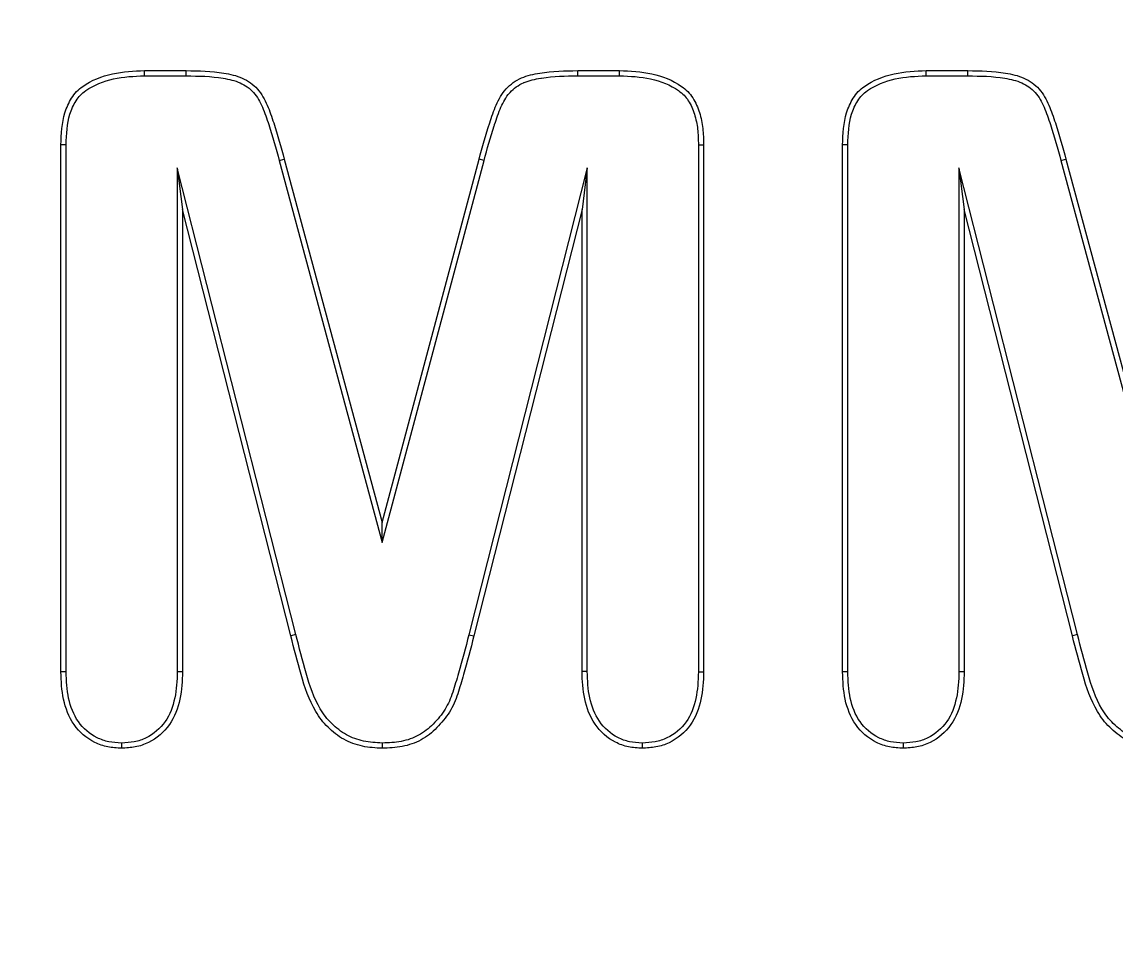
# Model space of a CAD drawing. Header units: millimetres. Extents: x 13 to 608, y 13 to 467.
# Drawn here: x 107.98 to 113.49, y 106.55 to 111.16 of the extents above; entities that cross this region are included whole.
import ezdxf

# ---------------------------------------------------------------- set-up
doc = ezdxf.new("R2010")
doc.units = ezdxf.units.MM
doc.header["$LTSCALE"] = 2.222222
for name, color, linetype, lineweight in [('Dimension (ANSI)', 7, 'Continuous', 9), ('Visible (ANSI)', 7, 'Continuous', 9), ('Visible Narrow (ANSI)', 7, 'Continuous', 9)]:
    doc.layers.add(name, color=color, linetype=linetype, lineweight=lineweight)
doc.styles.add('Note Text (ANSI)', font='arial.ttf')
doc.dimstyles.new('Default - mm (ANSI)', dxfattribs={"dimscale": 2.222222, "dimtxt": 2, "dimasz": 2, "dimexe": 3.175, "dimexo": 1, "dimgap": 0.8, "dimtad": 0, "dimtih": 1, "dimtoh": 1, "dimrnd": 1e-08, "dimzin": 4, "dimdsep": 46, "dimtxsty": 'Note Text (ANSI)', "dimblk": 'Filled-1', "dimcen": 0.09, "dimdle": 10, "dimclrd": 256, "dimclre": 256, "dimclrt": 256, "dimadec": 1, "dimazin": 0, "dimtfac": 1.524, "dimtofl": 0, "dimtmove": 0, "dimatfit": 3, "dimfxl": 1, "dimtolj": 1, "dimtzin": 0, "dimlwd": -1, "dimlwe": -1, "dimarcsym": 0})

# ---------------------------------------------------------------- blocks, each defined once
blk = doc.blocks.new('Filled-1')
at = {"color": 0}
for p, q in [((0, 0), (-1, 0.15)), ((-1, 0.15), (-1, -0.15)), ((-1, 0), (0, 0)), ((-1, -0.15), (0, 0))]:
    blk.add_line(p, q, dxfattribs=at)
at = {"color": 0, "flags": 128}
blk.add_lwpolyline([(-1, -0.15), (0, 0), (-1, 0.15), (-1, -0.15)], dxfattribs=at)
at = {"color": 0}
blk.add_solid([(-1, -0.15), (0, 0), (-1, 0.15), (-1, -0.15)], dxfattribs=at)
blk = doc.blocks.new('*D34')
at = {"layer": 'Defpoints', "color": 0, "transparency": 16777216}
for p in [(170.1942, 133.0437), (57.1942, 81.0437), (139.9513, 81.0437)]:
    blk.add_point(p, dxfattribs=at)
at = {"layer": 'Dimension (ANSI)', "transparency": 16777216}
for p, q in [((167.9719, 133.0437), (132.8958, 133.0437)), ((139.9513, 128.5992), (139.9513, 114.1005)), ((139.9513, 85.4881), (139.9513, 96.7544)), ((59.4164, 81.0437), (147.0069, 81.0437))]:
    blk.add_line(p, q, dxfattribs=at)
at = {"layer": 'Dimension (ANSI)', "transparency": 16777216, "xscale": 4.444444444444445, "yscale": 4.444444444444445, "zscale": 4.444444444444445}
for p, rotation in [((139.9513, 133.0437), 90), ((139.9513, 81.0437), 270)]:
    blk.add_blockref('Filled-1', p, dxfattribs=dict(at, rotation=rotation))
at = {"layer": 'Dimension (ANSI)', "transparency": 16777216, "char_height": 4.44444, "attachment_point": 5, "style": 'Note Text (ANSI)'}
for s, insert in [('\\A1; 52.00', (139.9513, 109.4744)), ('\\A1;[2.05]', (139.9513, 100.8014))]:
    blk.add_mtext(s, dxfattribs=dict(at, insert=insert))
blk = doc.blocks.new('*D35')
at = {"layer": 'Defpoints', "color": 0, "transparency": 16777216}
for p in [(170.1942, 133.0437), (170.1942, 119.7735), (57.1942, 81.0437)]:
    blk.add_point(p, dxfattribs=at)
at = {"layer": 'Dimension (ANSI)', "transparency": 16777216}
for p, q in [((170.1942, 130.8214), (170.1942, 112.718)), ((57.1942, 83.2659), (57.1942, 126.8291)), ((61.6386, 119.7735), (102.5871, 119.7735)), ((165.7497, 119.7735), (126.561, 119.7735))]:
    blk.add_line(p, q, dxfattribs=at)
at = {"layer": 'Dimension (ANSI)', "transparency": 16777216, "xscale": 4.444444444444445, "yscale": 4.444444444444445, "zscale": 4.444444444444445, "rotation": 180}
blk.add_blockref('Filled-1', (57.1942, 119.7735), dxfattribs=at)
at = {"layer": 'Dimension (ANSI)', "transparency": 16777216, "xscale": 4.444444444444445, "yscale": 4.444444444444445, "zscale": 4.444444444444445}
blk.add_blockref('Filled-1', (170.1942, 119.7735), dxfattribs=at)
at = {"layer": 'Dimension (ANSI)', "transparency": 16777216, "attachment_point": 5, "style": 'Note Text (ANSI)'}
for s, insert, char_height in [('\\A1; 113.00', (114.5741, 123.822), 4.444444), ('\\A1;[4.45]', (114.5741, 115.1566), 4.44444)]:
    blk.add_mtext(s, dxfattribs=dict(at, insert=insert, char_height=char_height))

msp = doc.modelspace()

# ---------------------------------------------------------------- linework, layer by layer
at = {"layer": 'Visible (ANSI)'}
for p, q in [((108.6028, 110.9124), (108.8126, 110.9124)), ((108.6031, 110.8862), (108.6028, 110.9124)), ((108.6031, 110.8862), (108.8125, 110.8862)), ((110.7848, 110.9124), (110.9953, 110.9124)), ((110.7849, 110.8862), (110.995, 110.8862)), ((110.995, 110.8862), (110.9953, 110.9124)), ((112.5403, 110.9124), (112.7501, 110.9124)), ((112.5406, 110.8862), (112.5403, 110.9124)), ((112.5406, 110.8862), (112.75, 110.8862)), ((108.1817, 107.8841), (108.1817, 110.5392)), ((108.2079, 110.5388), (108.1817, 110.5392)), ((108.2079, 107.8845), (108.2079, 110.5388)), ((111.3929, 110.5388), (111.4192, 110.5392)), ((111.3929, 110.5388), (111.3929, 107.8845)), ((111.4192, 110.5392), (111.4192, 107.8841)), ((112.1192, 107.8841), (112.1192, 110.5392)), ((112.1454, 110.5388), (112.1192, 110.5392)), ((112.1454, 107.8845), (112.1454, 110.5388)), ((108.7679, 110.4226), (108.7942, 110.2124)), ((108.7679, 110.4226), (108.7679, 107.8865)), ((109.3644, 108.072), (108.7679, 110.4226)), ((109.2815, 110.4593), (109.8006, 108.5361)), ((109.3069, 110.466), (109.8004, 108.6374)), ((109.8004, 108.6374), (110.2878, 110.466)), ((109.8006, 108.5361), (110.3132, 110.4593)), ((110.8329, 110.4226), (110.2364, 108.0717)), ((110.8329, 110.4226), (110.8067, 110.2124)), ((110.8329, 107.8865), (110.8329, 110.4226)), ((112.7054, 110.4226), (112.7317, 110.2124)), ((112.7054, 110.4226), (112.7054, 107.8865)), ((113.3019, 108.072), (112.7054, 110.4226)), ((113.219, 110.4593), (113.7381, 108.5361)), ((113.2444, 110.466), (113.7379, 108.6374)), ((109.339, 108.0652), (108.7942, 110.2124)), ((108.7942, 110.2124), (108.7942, 107.8861)), ((110.8067, 110.2124), (110.2618, 108.0652)), ((110.8067, 107.8861), (110.8067, 110.2124)), ((113.2765, 108.0652), (112.7317, 110.2124)), ((112.7317, 110.2124), (112.7317, 107.8861)), ((109.8006, 108.5361), (109.8004, 108.6374)), ((109.3644, 108.072), (109.339, 108.0652)), ((113.3019, 108.072), (113.2765, 108.0652)), ((108.2079, 107.8845), (108.1817, 107.8841)), ((108.7679, 107.8865), (108.7942, 107.8861)), ((110.8329, 107.8865), (110.8067, 107.8861)), ((111.3929, 107.8845), (111.4192, 107.8841)), ((112.1454, 107.8845), (112.1192, 107.8841)), ((112.7054, 107.8865), (112.7317, 107.8861)), ((108.4866, 107.5262), (108.4865, 107.4999)), ((109.8005, 107.5262), (109.8004, 107.4999)), ((111.1095, 107.5262), (111.1095, 107.4999)), ((112.4241, 107.5262), (112.424, 107.4999))]:
    msp.add_line(p, q, dxfattribs=at)
for points, knots in [([(108.1817, 110.5392), (108.1832, 110.5932), (108.1857, 110.6485), (108.2102, 110.7262), (108.2212, 110.7514), (108.2499, 110.7975), (108.2692, 110.8174), (108.3356, 110.8648), (108.3878, 110.8839), (108.4938, 110.9082), (108.5485, 110.9109), (108.6028, 110.9124)], [0, 0, 0, 0, 0.0001614585, 0.0001614585, 0.0002421877, 0.0002421877, 0.0003229169, 0.0003229169, 0.0004843754, 0.0004843754, 0.0006458338, 0.0006458338, 0.0006458338, 0.0006458338]), ([(108.2079, 110.5388), (108.2094, 110.593), (108.212, 110.6445), (108.2347, 110.7165), (108.2451, 110.74), (108.2706, 110.7811), (108.2866, 110.7976), (108.3465, 110.8403), (108.3962, 110.8589), (108.4971, 110.882), (108.5489, 110.8847), (108.6031, 110.8862)], [0, 0, 0, 0, 0.0001505992, 0.0001505992, 0.0002260711, 0.0002260711, 0.0003015431, 0.0003015431, 0.000452487, 0.000452487, 0.0006031015, 0.0006031015, 0.0006031015, 0.0006031015]), ([(108.8125, 110.8862), (108.8759, 110.8854), (108.9383, 110.8845), (109.0283, 110.8693), (109.0579, 110.8625), (109.1096, 110.8395), (109.1333, 110.823), (109.1706, 110.7814), (109.1847, 110.7559), (109.2085, 110.7004), (109.2186, 110.6707), (109.2482, 110.581), (109.2653, 110.5207), (109.2815, 110.4594), (109.2815, 110.4593), (109.2815, 110.4593), (109.2815, 110.4593)], [0, 0, 0, 0, 0.0001820369, 0.0001820369, 0.0002731329, 0.0002731329, 0.0003642289, 0.0003642289, 0.0004553249, 0.0004553249, 0.0005464209, 0.0005464209, 0.0007286129, 0.0007286129, 0.0007286129, 0.0007286948, 0.0007286948, 0.0007286948, 0.0007286948]), ([(108.8126, 110.9124), (108.876, 110.9116), (108.94, 110.9109), (109.034, 110.8949), (109.0654, 110.8879), (109.1235, 110.862), (109.1502, 110.8434), (109.1928, 110.7961), (109.2082, 110.7677), (109.2333, 110.7093), (109.2435, 110.6792), (109.2734, 110.5886), (109.2907, 110.5275), (109.3069, 110.466)], [0, 0, 0, 0, 0.000190739, 0.000190739, 0.0002861084, 0.0002861084, 0.0003814779, 0.0003814779, 0.0004768474, 0.0004768474, 0.0005722169, 0.0005722169, 0.0007629558, 0.0007629558, 0.0007629558, 0.0007629558]), ([(110.2878, 110.466), (110.304, 110.5277), (110.3214, 110.589), (110.3514, 110.6798), (110.3616, 110.7101), (110.3869, 110.7686), (110.4031, 110.7967), (110.4458, 110.8441), (110.4728, 110.8626), (110.5311, 110.8883), (110.5627, 110.895), (110.657, 110.9108), (110.7212, 110.9116), (110.7848, 110.9124)], [0, 0, 0, 0, 0.0001912099, 0.0001912099, 0.0002868148, 0.0002868148, 0.0003824197, 0.0003824197, 0.0004780247, 0.0004780247, 0.0005736296, 0.0005736296, 0.0007648395, 0.0007648395, 0.0007648395, 0.0007648395]), ([(110.3132, 110.4593), (110.3287, 110.5182), (110.3452, 110.5769), (110.3642, 110.6349), (110.3649, 110.637), (110.3656, 110.6392), (110.3663, 110.6413), (110.3761, 110.6708), (110.3861, 110.7008), (110.3983, 110.729), (110.4092, 110.7542), (110.423, 110.7785), (110.441, 110.7995), (110.442, 110.8006), (110.443, 110.8017), (110.4439, 110.8028), (110.4627, 110.8236), (110.4866, 110.84), (110.5125, 110.8514), (110.5133, 110.8517), (110.5141, 110.8521), (110.5148, 110.8524), (110.5417, 110.8638), (110.5701, 110.8697), (110.5984, 110.8744), (110.5999, 110.8747), (110.6014, 110.8749), (110.6029, 110.8752), (110.6627, 110.8847), (110.724, 110.8854), (110.7849, 110.8862)], [0, 0, 0, 0, 0.0001828714, 0.0001828714, 0.0001828714, 0.0001896319, 0.0001896319, 0.0001896319, 0.0002825118, 0.0002825118, 0.0002825118, 0.0003657428, 0.0003657428, 0.0003657428, 0.0003701435, 0.0003701435, 0.0003701435, 0.0004546513, 0.0004546513, 0.0004546513, 0.0004571785, 0.0004571785, 0.0004571785, 0.0005440443, 0.0005440443, 0.0005440443, 0.0005486142, 0.0005486142, 0.0005486142, 0.0007314856, 0.0007314856, 0.0007314856, 0.0007314856]), ([(110.995, 110.8862), (111.0494, 110.8847), (111.1015, 110.8821), (111.2026, 110.8592), (111.2526, 110.8407), (111.3025, 110.8049), (111.312, 110.7969), (111.3288, 110.78), (111.3356, 110.7714), (111.3483, 110.7508), (111.3548, 110.7388), (111.3654, 110.7165), (111.3694, 110.7056), (111.3766, 110.6812), (111.3799, 110.668), (111.3855, 110.6429), (111.3874, 110.6308), (111.3914, 110.5928), (111.3921, 110.5657), (111.3929, 110.5388)], [0, 0, 0, 0, 0.0001526948, 0.0001526948, 0.0003057235, 0.0003057235, 0.0003439807, 0.0003439807, 0.0003822379, 0.0003822379, 0.0004204951, 0.0004204951, 0.0004587522, 0.0004587522, 0.0004970094, 0.0004970094, 0.0005352666, 0.0005352666, 0.0006114048, 0.0006114048, 0.0006114048, 0.0006114048]), ([(110.9953, 110.9124), (111.0497, 110.9109), (111.1046, 110.9083), (111.211, 110.8842), (111.2635, 110.8651), (111.3189, 110.8254), (111.3294, 110.8167), (111.3486, 110.7972), (111.3571, 110.7865), (111.3714, 110.7633), (111.3779, 110.7512), (111.3897, 110.7266), (111.3944, 110.7139), (111.402, 110.6877), (111.4054, 110.6744), (111.4113, 110.6478), (111.4135, 110.6344), (111.4177, 110.5937), (111.4183, 110.5663), (111.4192, 110.5392)], [0, 0, 0, 0, 0.0001627772, 0.0001627772, 0.0003255543, 0.0003255543, 0.0003662486, 0.0003662486, 0.0004069429, 0.0004069429, 0.0004476372, 0.0004476372, 0.0004883315, 0.0004883315, 0.0005290258, 0.0005290258, 0.0005697201, 0.0005697201, 0.0006511086, 0.0006511086, 0.0006511086, 0.0006511086]), ([(112.1192, 110.5392), (112.1207, 110.5932), (112.1232, 110.6485), (112.1477, 110.7262), (112.1587, 110.7514), (112.1874, 110.7975), (112.2067, 110.8174), (112.2731, 110.8648), (112.3253, 110.8839), (112.4313, 110.9082), (112.486, 110.9109), (112.5403, 110.9124)], [0, 0, 0, 0, 0.0001614585, 0.0001614585, 0.0002421877, 0.0002421877, 0.0003229169, 0.0003229169, 0.0004843754, 0.0004843754, 0.0006458338, 0.0006458338, 0.0006458338, 0.0006458338]), ([(112.1454, 110.5388), (112.1469, 110.593), (112.1495, 110.6445), (112.1722, 110.7165), (112.1826, 110.74), (112.2081, 110.7811), (112.2241, 110.7976), (112.284, 110.8403), (112.3337, 110.8589), (112.4346, 110.882), (112.4864, 110.8847), (112.5406, 110.8862)], [0, 0, 0, 0, 0.0001505992, 0.0001505992, 0.0002260711, 0.0002260711, 0.0003015431, 0.0003015431, 0.000452487, 0.000452487, 0.0006031015, 0.0006031015, 0.0006031015, 0.0006031015]), ([(112.75, 110.8862), (112.8134, 110.8854), (112.8758, 110.8845), (112.9658, 110.8693), (112.9954, 110.8625), (113.0471, 110.8395), (113.0708, 110.823), (113.1081, 110.7814), (113.1222, 110.7559), (113.146, 110.7004), (113.1561, 110.6707), (113.1857, 110.581), (113.2028, 110.5207), (113.219, 110.4594), (113.219, 110.4593), (113.219, 110.4593), (113.219, 110.4593)], [0, 0, 0, 0, 0.0001820369, 0.0001820369, 0.0002731329, 0.0002731329, 0.0003642289, 0.0003642289, 0.0004553249, 0.0004553249, 0.0005464209, 0.0005464209, 0.0007286129, 0.0007286129, 0.0007286129, 0.0007286948, 0.0007286948, 0.0007286948, 0.0007286948]), ([(112.7501, 110.9124), (112.8135, 110.9116), (112.8775, 110.9109), (112.9715, 110.8949), (113.0029, 110.8879), (113.061, 110.862), (113.0877, 110.8434), (113.1303, 110.7961), (113.1457, 110.7677), (113.1708, 110.7093), (113.181, 110.6792), (113.2109, 110.5886), (113.2282, 110.5275), (113.2444, 110.466)], [0, 0, 0, 0, 0.000190739, 0.000190739, 0.0002861084, 0.0002861084, 0.0003814779, 0.0003814779, 0.0004768474, 0.0004768474, 0.0005722169, 0.0005722169, 0.0007629558, 0.0007629558, 0.0007629558, 0.0007629558]), ([(109.8004, 107.4999), (109.7669, 107.501), (109.7333, 107.503), (109.6678, 107.5174), (109.6359, 107.5286), (109.5773, 107.5613), (109.5508, 107.5822), (109.5032, 107.6294), (109.4823, 107.6559), (109.4318, 107.7429), (109.4093, 107.8067), (109.373, 107.9357), (109.3568, 108.0007), (109.339, 108.0652)], [0, 0, 0, 0, 0.000099807, 0.000099807, 0.000199614, 0.000199614, 0.000299421, 0.000299421, 0.000399228, 0.000399228, 0.000598842, 0.000598842, 0.000798456, 0.000798456, 0.000798456, 0.000798456]), ([(109.8005, 107.5262), (109.7671, 107.5273), (109.7366, 107.5292), (109.6755, 107.5425), (109.6464, 107.5528), (109.5924, 107.583), (109.5681, 107.6021), (109.5228, 107.6469), (109.5042, 107.6705), (109.4561, 107.7534), (109.4343, 107.8148), (109.3986, 107.9417), (109.3821, 108.0075), (109.3644, 108.072)], [0, 0, 0, 0, 0.0000950695, 0.0000950695, 0.0001909287, 0.0001909287, 0.0002867878, 0.0002867878, 0.000382647, 0.000382647, 0.0005743653, 0.0005743653, 0.0007658256, 0.0007658256, 0.0007658256, 0.0007658256]), ([(110.2618, 108.0652), (110.2453, 108.0001), (110.2282, 107.935), (110.1999, 107.8381), (110.1909, 107.8057), (110.1698, 107.7418), (110.1563, 107.7107), (110.1298, 107.6677), (110.1199, 107.6541), (110.0985, 107.6282), (110.0872, 107.6156), (110.052, 107.5794), (110.0256, 107.5579), (109.9662, 107.5261), (109.9339, 107.5152), (109.8678, 107.5022), (109.8341, 107.5009), (109.8004, 107.4999)], [0, 0, 0, 0, 0.0002016615, 0.0002016615, 0.0003024923, 0.0003024923, 0.0004033231, 0.0004033231, 0.0004537385, 0.0004537385, 0.0005041539, 0.0005041539, 0.0006049846, 0.0006049846, 0.0007058154, 0.0007058154, 0.0008066462, 0.0008066462, 0.0008066462, 0.0008066462]), ([(110.2364, 108.0717), (110.2198, 108.0065), (110.2029, 107.9421), (110.1841, 107.8778), (110.1747, 107.8456), (110.1655, 107.8127), (110.1554, 107.782), (110.1453, 107.7513), (110.1327, 107.7224), (110.1163, 107.6959), (110.1081, 107.6826), (110.099, 107.6701), (110.0889, 107.6578), (110.0788, 107.6455), (110.0678, 107.6332), (110.0567, 107.6218), (110.0344, 107.5989), (110.0104, 107.5796), (109.9835, 107.5651), (109.9565, 107.5506), (109.9265, 107.5405), (109.8958, 107.5345), (109.8653, 107.5284), (109.834, 107.5272), (109.8005, 107.5262)], [0, 0, 0, 0, 0.0001933312, 0.0001933312, 0.0001933312, 0.0002900031, 0.0002900031, 0.0002900031, 0.000386675, 0.000386675, 0.000386675, 0.000435011, 0.000435011, 0.000435011, 0.0004833469, 0.0004833469, 0.0004833469, 0.0005800188, 0.0005800188, 0.0005800188, 0.0006766907, 0.0006766907, 0.0006766907, 0.0007725686, 0.0007725686, 0.0007725686, 0.0007725686]), ([(113.7379, 107.4999), (113.7044, 107.501), (113.6708, 107.503), (113.6053, 107.5174), (113.5734, 107.5286), (113.5148, 107.5613), (113.4883, 107.5822), (113.4407, 107.6294), (113.4198, 107.6559), (113.3693, 107.7429), (113.3468, 107.8067), (113.3105, 107.9357), (113.2943, 108.0007), (113.2765, 108.0652)], [0, 0, 0, 0, 0.000099807, 0.000099807, 0.000199614, 0.000199614, 0.000299421, 0.000299421, 0.000399228, 0.000399228, 0.000598842, 0.000598842, 0.000798456, 0.000798456, 0.000798456, 0.000798456]), ([(113.738, 107.5262), (113.7046, 107.5273), (113.6741, 107.5292), (113.613, 107.5425), (113.5839, 107.5528), (113.5299, 107.583), (113.5056, 107.6021), (113.4603, 107.6469), (113.4417, 107.6705), (113.3936, 107.7534), (113.3718, 107.8148), (113.3361, 107.9417), (113.3196, 108.0075), (113.3019, 108.072)], [0, 0, 0, 0, 0.0000950695, 0.0000950695, 0.0001909287, 0.0001909287, 0.0002867878, 0.0002867878, 0.000382647, 0.000382647, 0.0005743653, 0.0005743653, 0.0007658256, 0.0007658256, 0.0007658256, 0.0007658256]), ([(108.4865, 107.4999), (108.4634, 107.5011), (108.4403, 107.5024), (108.395, 107.5116), (108.3729, 107.5192), (108.3105, 107.5498), (108.2742, 107.5808), (108.2214, 107.6569), (108.2045, 107.701), (108.1851, 107.7915), (108.1832, 107.838), (108.1817, 107.8841)], [0, 0, 0, 0, 0.0000686135, 0.0000686135, 0.0001372269, 0.0001372269, 0.0002744538, 0.0002744538, 0.0004116808, 0.0004116808, 0.0005489077, 0.0005489077, 0.0005489077, 0.0005489077]), ([(108.4866, 107.5262), (108.4638, 107.5274), (108.4427, 107.5287), (108.4025, 107.5368), (108.3825, 107.5438), (108.3259, 107.5714), (108.2934, 107.5992), (108.2454, 107.6684), (108.2296, 107.7091), (108.2113, 107.7942), (108.2094, 107.8384), (108.2079, 107.8845)], [0, 0, 0, 0, 0.0000622619, 0.0000622619, 0.0001257737, 0.0001257737, 0.0002527974, 0.0002527974, 0.0003798211, 0.0003798211, 0.0005064547, 0.0005064547, 0.0005064547, 0.0005064547]), ([(108.7942, 107.8861), (108.7928, 107.8396), (108.7906, 107.7928), (108.7705, 107.7017), (108.7546, 107.6568), (108.7007, 107.5805), (108.6644, 107.5489), (108.6014, 107.5183), (108.579, 107.511), (108.5332, 107.5023), (108.5099, 107.5011), (108.4865, 107.4999)], [0, 0, 0, 0, 0.0001388573, 0.0001388573, 0.0002777145, 0.0002777145, 0.0004165718, 0.0004165718, 0.0004860004, 0.0004860004, 0.0005554291, 0.0005554291, 0.0005554291, 0.0005554291]), ([(108.7679, 107.8865), (108.7665, 107.8398), (108.7644, 107.796), (108.7454, 107.7097), (108.7307, 107.6684), (108.6817, 107.5992), (108.6486, 107.5704), (108.5921, 107.5429), (108.5719, 107.5363), (108.5309, 107.5286), (108.5094, 107.5274), (108.4866, 107.5262)], [0, 0, 0, 0, 0.0001289895, 0.0001289895, 0.000258342, 0.000258342, 0.0003876945, 0.0003876945, 0.0004523708, 0.0004523708, 0.0005157804, 0.0005157804, 0.0005157804, 0.0005157804]), ([(111.1095, 107.4999), (111.0864, 107.5012), (111.0633, 107.5024), (111.018, 107.5117), (110.996, 107.5195), (110.9343, 107.5513), (110.8986, 107.5829), (110.846, 107.659), (110.8298, 107.7033), (110.8101, 107.7936), (110.8081, 107.84), (110.8067, 107.8861)], [0, 0, 0, 0, 0.0000686059, 0.0000686059, 0.0001372118, 0.0001372118, 0.0002744235, 0.0002744235, 0.0004116353, 0.0004116353, 0.0005488471, 0.0005488471, 0.0005488471, 0.0005488471]), ([(111.1095, 107.5262), (111.0868, 107.5274), (111.0658, 107.5287), (111.0257, 107.537), (111.0059, 107.5439), (110.9504, 107.5725), (110.9178, 107.6013), (110.87, 107.6705), (110.8549, 107.7114), (110.8363, 107.7966), (110.8343, 107.8404), (110.8329, 107.8865)], [0, 0, 0, 0, 0.0000621726, 0.0000621726, 0.0001256051, 0.0001256051, 0.00025247, 0.00025247, 0.0003793349, 0.0003793349, 0.0005058297, 0.0005058297, 0.0005058297, 0.0005058297]), ([(111.3929, 107.8845), (111.3915, 107.8378), (111.3893, 107.7938), (111.3702, 107.7078), (111.355, 107.6665), (111.3059, 107.5976), (111.2723, 107.5696), (111.2153, 107.5426), (111.1951, 107.5362), (111.154, 107.5286), (111.1324, 107.5274), (111.1095, 107.5262)], [0, 0, 0, 0, 0.0001291591, 0.0001291591, 0.0002586954, 0.0002586954, 0.0003882318, 0.0003882318, 0.0004529999, 0.0004529999, 0.0005164888, 0.0005164888, 0.0005164888, 0.0005164888]), ([(111.4192, 107.8841), (111.4177, 107.8375), (111.4155, 107.7907), (111.3953, 107.6996), (111.379, 107.6548), (111.3247, 107.5788), (111.2877, 107.5479), (111.2245, 107.5179), (111.202, 107.5107), (111.1561, 107.5023), (111.1328, 107.5011), (111.1095, 107.4999)], [0, 0, 0, 0, 0.000139025, 0.000139025, 0.00027805, 0.00027805, 0.0004170751, 0.0004170751, 0.0004865876, 0.0004865876, 0.0005561001, 0.0005561001, 0.0005561001, 0.0005561001]), ([(112.424, 107.4999), (112.4009, 107.5011), (112.3778, 107.5024), (112.3325, 107.5116), (112.3104, 107.5192), (112.248, 107.5498), (112.2117, 107.5808), (112.1589, 107.6569), (112.142, 107.701), (112.1226, 107.7915), (112.1207, 107.838), (112.1192, 107.8841)], [0, 0, 0, 0, 0.0000686135, 0.0000686135, 0.0001372269, 0.0001372269, 0.0002744538, 0.0002744538, 0.0004116808, 0.0004116808, 0.0005489077, 0.0005489077, 0.0005489077, 0.0005489077]), ([(112.4241, 107.5262), (112.4013, 107.5274), (112.3802, 107.5287), (112.34, 107.5368), (112.32, 107.5438), (112.2634, 107.5714), (112.2309, 107.5992), (112.1829, 107.6684), (112.1671, 107.7091), (112.1488, 107.7942), (112.1469, 107.8384), (112.1454, 107.8845)], [0, 0, 0, 0, 0.0000622619, 0.0000622619, 0.0001257737, 0.0001257737, 0.0002527974, 0.0002527974, 0.0003798211, 0.0003798211, 0.0005064547, 0.0005064547, 0.0005064547, 0.0005064547]), ([(112.7317, 107.8861), (112.7303, 107.8396), (112.7281, 107.7928), (112.708, 107.7017), (112.6921, 107.6568), (112.6382, 107.5805), (112.6019, 107.5489), (112.5389, 107.5183), (112.5165, 107.511), (112.4707, 107.5023), (112.4474, 107.5011), (112.424, 107.4999)], [0, 0, 0, 0, 0.0001388573, 0.0001388573, 0.0002777145, 0.0002777145, 0.0004165718, 0.0004165718, 0.0004860004, 0.0004860004, 0.0005554291, 0.0005554291, 0.0005554291, 0.0005554291]), ([(112.7054, 107.8865), (112.704, 107.8398), (112.7019, 107.796), (112.6829, 107.7097), (112.6682, 107.6684), (112.6192, 107.5992), (112.5861, 107.5704), (112.5296, 107.5429), (112.5094, 107.5363), (112.4684, 107.5286), (112.4469, 107.5274), (112.4241, 107.5262)], [0, 0, 0, 0, 0.0001289895, 0.0001289895, 0.000258342, 0.000258342, 0.0003876945, 0.0003876945, 0.0004523708, 0.0004523708, 0.0005157804, 0.0005157804, 0.0005157804, 0.0005157804])]:
    msp.add_open_spline(points, degree=3, knots=knots, dxfattribs=at)
at = {"layer": 'Visible Narrow (ANSI)'}
for p, q in [((108.8125, 110.8862), (108.8126, 110.9124)), ((110.7849, 110.8862), (110.7848, 110.9124)), ((112.75, 110.8862), (112.7501, 110.9124)), ((109.2815, 110.4593), (109.3069, 110.466)), ((110.3132, 110.4593), (110.2878, 110.466)), ((113.219, 110.4593), (113.2444, 110.466)), ((110.2364, 108.0717), (110.2618, 108.0652))]:
    msp.add_line(p, q, dxfattribs=at)

# ---------------------------------------------------------------- dimensions: what is measured, and where the dimension line sits
at = {"layer": 'Dimension (ANSI)'}
for base, p1, p2, angle, text, override, picture, middle in [((139.9513, 81.0437), (170.1942, 133.0437), (57.1942, 81.0437), 90, ' <>\\X[2.05]', {"dimgap": 0.8, "dimdec": 2, "dimpost": '\\X', "dimtol": 0, "dimlim": 0, "dimtp": 0, "dimtm": 0, "dimtdec": 2, "dimatfit": 1}, '*D34', (139.9513, 105.4274)), ((170.1942, 119.7735), (57.1942, 81.0437), (170.1942, 133.0437), 180, ' <>\\X[4.45]', {"dimgap": 0.8, "dimtih": 0, "dimtoh": 0, "dimdec": 2, "dimpost": '\\X', "dimtol": 0, "dimlim": 0, "dimtp": 0, "dimtm": 0, "dimtdec": 2, "dimatfit": 1}, '*D35', (114.5741, 119.7735))]:
    dim = msp.add_linear_dim(base=base, p1=p1, p2=p2, angle=angle, text=text, dimstyle='Default - mm (ANSI)', override=override, dxfattribs=at)
    dim.commit()
    dim.dimension.update_dxf_attribs({"geometry": picture, "text_midpoint": middle, "dimtype": 160})

doc.saveas('drawing.dxf')
